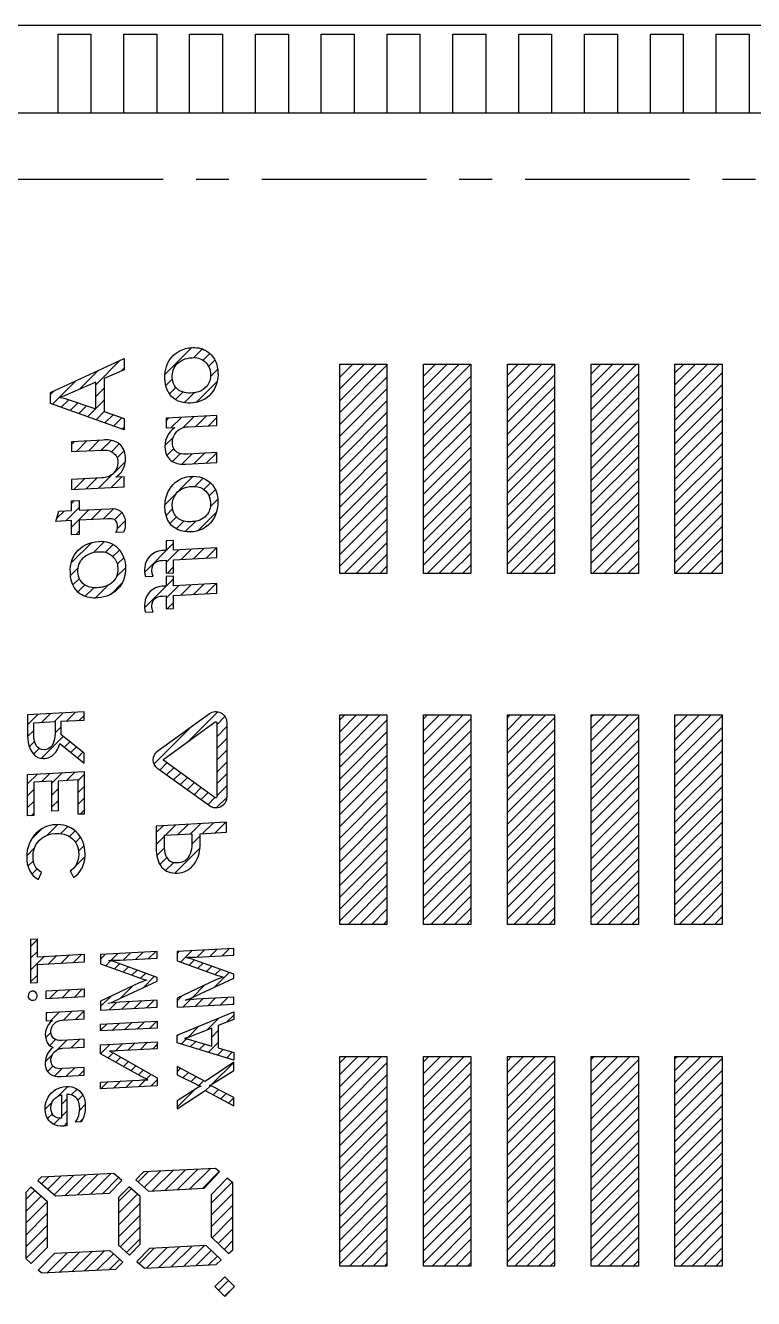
# Model space of a CAD drawing. Header units: millimetres. Extents: x 496 to 1208, y 1378 to 1539.
# Drawn here: x 1106.08 to 1122.68, y 1469.11 to 1498.12 of the extents above; entities that cross this region are included whole.
import ezdxf

# ---------------------------------------------------------------- set-up
doc = ezdxf.new("R2010")
doc.units = ezdxf.units.MM
doc.header["$LTSCALE"] = 3
doc.linetypes.add('CENTER', pattern=[2, 1.25, -0.25, 0.25, -0.25])
pattern_1 = [(225, (-1337.04233, 2320.39868), (-0.134703842, 0.134703842), [])]

msp = doc.modelspace()

# ---------------------------------------------------------------- hatches: boundary and pattern name
at = {"linetype": 'Continuous'}
h = msp.add_hatch(dxfattribs=at)
h.set_pattern_fill('ANSI31', color=256, scale=0.06, angle=90, style=0)
h.set_pattern_definition(pattern_1)
h.paths.add_polyline_path([(1106.652, 1489.758), (1106.652, 1489.508), (1108.331, 1488.904), (1108.331, 1489.163), (1107.871, 1489.324), (1107.871, 1490.077), (1108.331, 1490.275), (1108.331, 1490.534)])
h.paths.add_polyline_path([(1107.682, 1489.386), (1107.682, 1489.994), (1106.983, 1489.687, -0.052031), (1106.866, 1489.652), (1106.866, 1489.646, -0.029584), (1106.983, 1489.624)])
h = msp.add_hatch(dxfattribs=at)
h.set_pattern_fill('ANSI31', color=256, scale=0.06, angle=90, style=0)
h.set_pattern_definition(pattern_1)
h.paths.add_polyline_path([(1110.057, 1489.556, 0.211759), (1110.406, 1489.879, 0.158473), (1110.454, 1490.334, 0.245929), (1110.155, 1490.733, 0.144425), (1109.805, 1490.772, 0.26116), (1109.321, 1490.416, 0.171975), (1109.289, 1489.88, 0.26087), (1109.623, 1489.542, 0.153681)])
h.paths.add_polyline_path([(1110.03, 1489.776, 0.150108), (1110.22, 1489.903, 0.172957), (1110.298, 1490.164, 0.213953), (1110.169, 1490.467, 0.201322), (1109.87, 1490.549, 0.207631), (1109.508, 1490.379, 0.200928), (1109.432, 1490.057, 0.305893), (1109.661, 1489.769, 0.152615)])
h = msp.add_hatch(dxfattribs=at)
h.set_pattern_fill('ANSI31', color=256, scale=0.06, angle=90, style=0)
h.set_pattern_definition(pattern_1)
h.paths.add_polyline_path([(1114.321, 1490.404), (1113.244, 1490.404), (1113.244, 1485.631), (1114.321, 1485.631)])
h = msp.add_hatch(dxfattribs=at)
h.set_pattern_fill('ANSI31', color=256, scale=0.06, angle=90, style=0)
h.set_pattern_definition(pattern_1)
h.paths.add_polyline_path([(1116.231, 1490.404), (1115.154, 1490.404), (1115.154, 1485.631), (1116.231, 1485.631)])
h = msp.add_hatch(dxfattribs=at)
h.set_pattern_fill('ANSI31', color=256, scale=0.06, angle=90, style=0)
h.set_pattern_definition(pattern_1)
h.paths.add_polyline_path([(1118.141, 1490.404), (1117.064, 1490.404), (1117.064, 1485.631), (1118.141, 1485.631)])
h = msp.add_hatch(dxfattribs=at)
h.set_pattern_fill('ANSI31', color=256, scale=0.06, angle=90, style=0)
h.set_pattern_definition(pattern_1)
h.paths.add_polyline_path([(1120.051, 1490.404), (1118.974, 1490.404), (1118.974, 1485.631), (1120.051, 1485.631)])
h = msp.add_hatch(dxfattribs=at)
h.set_pattern_fill('ANSI31', color=256, scale=0.06, angle=90, style=0)
h.set_pattern_definition(pattern_1)
h.paths.add_polyline_path([(1121.961, 1490.404), (1120.884, 1490.404), (1120.884, 1485.631), (1121.961, 1485.631)])
h = msp.add_hatch(dxfattribs=at)
h.set_pattern_fill('ANSI31', color=256, scale=0.06, angle=90, style=0)
h.set_pattern_definition(pattern_1)
h.paths.add_polyline_path([(1109.58, 1488.376, -0.245637), (1109.442, 1488.523, -0.257059), (1109.53, 1488.866), (1109.53, 1488.867, -0.19182), (1109.782, 1488.975), (1110.439, 1489.009), (1110.439, 1489.234), (1109.288, 1489.173), (1109.288, 1488.949), (1109.478, 1488.959), (1109.478, 1488.954, 0.289137), (1109.266, 1488.451, 0.231945), (1109.426, 1488.185, 0.158701), (1109.736, 1488.126), (1110.439, 1488.164), (1110.439, 1488.387), (1109.784, 1488.352, -0.099849)])
h = msp.add_hatch(dxfattribs=at)
h.set_pattern_fill('ANSI31', color=256, scale=0.06, angle=90, style=0)
h.set_pattern_definition(pattern_1)
h.paths.add_polyline_path([(1108.081, 1487.915, -0.18496), (1107.823, 1487.809), (1107.132, 1487.774), (1107.132, 1487.544), (1108.331, 1487.605), (1108.331, 1487.835), (1108.143, 1487.826), (1108.143, 1487.83, 0.140998), (1108.319, 1488.031, 0.154631), (1108.347, 1488.374, 0.232632), (1108.153, 1488.628, 0.135595), (1107.85, 1488.673), (1107.132, 1488.636), (1107.132, 1488.409), (1107.818, 1488.445), (1107.897, 1488.445, -0.232361), (1108.149, 1488.317, -0.331905)])
h = msp.add_hatch(dxfattribs=at)
h.set_pattern_fill('ANSI31', color=256, scale=0.06, angle=90, style=0)
h.set_pattern_definition(pattern_1)
h.paths.add_polyline_path([(1110.116, 1486.646, 0.249026), (1110.46, 1487.144, 0.135428), (1110.417, 1487.528, 0.280527), (1109.973, 1487.843, 0.16226), (1109.559, 1487.755, 0.220961), (1109.268, 1487.281, 0.137737), (1109.31, 1486.885, 0.202743), (1109.565, 1486.627, 0.20515)])
h.paths.add_polyline_path([(1109.593, 1487.527, 0.116635), (1109.474, 1487.389, 0.14513), (1109.432, 1487.124, 0.305004), (1109.661, 1486.834, 0.120833), (1109.965, 1486.826, 0.22036), (1110.253, 1487.023, 0.156658), (1110.294, 1487.292, 0.289065), (1110.067, 1487.59, 0.234005)])
h = msp.add_hatch(dxfattribs=at)
h.set_pattern_fill('ANSI31', color=256, scale=0.06, angle=90, style=0)
h.set_pattern_definition(pattern_1)
h.paths.add_polyline_path([(1107.307, 1486.525), (1107.307, 1486.846), (1107.962, 1486.879), (1108.041, 1486.877, -0.282403), (1108.166, 1486.798, -0.23318), (1108.143, 1486.568), (1108.143, 1486.568), (1108.319, 1486.576, 0.119632), (1108.357, 1486.781, 0.209339), (1108.25, 1487.052, 0.191722), (1108, 1487.11), (1107.307, 1487.074), (1107.307, 1487.296), (1107.132, 1487.287), (1107.132, 1487.065), (1106.843, 1487.05), (1106.776, 1486.819), (1107.132, 1486.837), (1107.132, 1486.516)])
h = msp.add_hatch(dxfattribs=at)
h.set_pattern_fill('ANSI31', color=256, scale=0.06, angle=90, style=0)
h.set_pattern_definition(pattern_1)
h.paths.add_polyline_path([(1107.219, 1485.272, 0.103598), (1107.365, 1485.147, 0.149258), (1107.726, 1485.077, 0.218778), (1108.229, 1485.328, 0.176103), (1108.359, 1485.759, 0.190132), (1108.19, 1486.213, 0.223524), (1107.745, 1486.362, 0.218501), (1107.233, 1486.108, 0.175892), (1107.104, 1485.666, 0.15315)])
h.paths.add_polyline_path([(1108.181, 1485.799, 0.081587), (1108.149, 1485.912, 0.288811), (1107.813, 1486.128, 0.192209), (1107.402, 1485.999), (1107.362, 1485.954, 0.20461), (1107.283, 1485.626, 0.304409), (1107.52, 1485.331, 0.124186), (1107.837, 1485.323, 0.217921), (1108.138, 1485.524, 0.152699)])
h = msp.add_hatch(dxfattribs=at)
h.set_pattern_fill('ANSI31', color=256, scale=0.06, angle=90, style=0)
h.set_pattern_definition(pattern_1)
h.paths.add_polyline_path([(1109.202, 1485.932), (1109.288, 1485.937), (1109.288, 1485.641), (1109.457, 1485.649), (1109.457, 1485.946), (1110.439, 1485.997), (1110.439, 1486.219), (1109.457, 1486.168), (1109.457, 1486.384), (1109.288, 1486.375), (1109.288, 1486.159), (1109.193, 1486.154, 0.378418), (1108.799, 1485.773, 0.127062), (1108.816, 1485.565), (1108.995, 1485.575, -0.242313), (1108.991, 1485.827), (1109.024, 1485.87, -0.163699)])
h = msp.add_hatch(dxfattribs=at)
h.set_pattern_fill('ANSI31', color=256, scale=0.06, angle=90, style=0)
h.set_pattern_definition(pattern_1)
h.paths.add_polyline_path([(1109.202, 1485.12), (1109.288, 1485.124), (1109.288, 1484.828), (1109.457, 1484.837), (1109.457, 1485.133), (1110.439, 1485.185), (1110.439, 1485.407), (1109.457, 1485.355), (1109.457, 1485.572), (1109.288, 1485.563), (1109.288, 1485.347), (1109.193, 1485.342, 0.378418), (1108.799, 1484.96, 0.127062), (1108.816, 1484.753), (1108.995, 1484.762, -0.242313), (1108.991, 1485.015), (1109.024, 1485.058, -0.163699)])
h = msp.add_hatch(dxfattribs=at)
h.set_pattern_fill('ANSI31', color=256, scale=0.06, angle=90, style=0)
h.set_pattern_definition(pattern_1)
h.paths.add_polyline_path([(1106.577, 1481.424), (1106.636, 1481.445), (1106.691, 1481.477), (1106.731, 1481.513), (1106.775, 1481.563), (1106.813, 1481.621), (1106.843, 1481.688), (1106.866, 1481.758), (1107.421, 1481.308), (1107.421, 1481.538), (1106.892, 1481.959), (1106.892, 1482.265), (1107.421, 1482.293), (1107.421, 1482.481), (1106.13, 1482.413), (1106.13, 1481.938), (1106.134, 1481.859), (1106.143, 1481.785), (1106.159, 1481.715), (1106.178, 1481.657), (1106.209, 1481.592), (1106.247, 1481.535), (1106.291, 1481.489), (1106.312, 1481.472), (1106.366, 1481.441), (1106.423, 1481.422), (1106.485, 1481.414), (1106.513, 1481.415)])
h.paths.add_polyline_path([(1106.268, 1482.233), (1106.268, 1481.968), (1106.272, 1481.886), (1106.284, 1481.812), (1106.306, 1481.749), (1106.335, 1481.697), (1106.348, 1481.682), (1106.395, 1481.642), (1106.45, 1481.619), (1106.513, 1481.614), (1106.53, 1481.614), (1106.59, 1481.631), (1106.643, 1481.665), (1106.688, 1481.715), (1106.716, 1481.768), (1106.737, 1481.833), (1106.75, 1481.908), (1106.755, 1481.994), (1106.755, 1482.258)])
h = msp.add_hatch(dxfattribs=at)
h.set_pattern_fill('ANSI31', color=256, scale=0.06, angle=90, style=0)
h.set_pattern_definition(pattern_1)
h.paths.add_polyline_path([(1109.098, 1481.185), (1110.273, 1480.337, 0.611769), (1110.669, 1480.54), (1110.669, 1482.236, 0.611769), (1110.273, 1482.439), (1109.098, 1481.591, 0.511418)])
h.paths.add_polyline_path([(1109.233, 1481.372), (1110.408, 1480.524, 0.611769), (1110.439, 1480.54), (1110.439, 1482.236, 0.611769), (1110.408, 1482.252), (1109.233, 1481.404, 0.511418)])
h = msp.add_hatch(dxfattribs=at)
h.set_pattern_fill('ANSI31', color=256, scale=0.06, angle=90, style=0)
h.set_pattern_definition(pattern_1)
h.paths.add_polyline_path([(1114.321, 1482.411), (1113.244, 1482.411), (1113.244, 1477.638), (1114.321, 1477.638)])
h = msp.add_hatch(dxfattribs=at)
h.set_pattern_fill('ANSI31', color=256, scale=0.06, angle=90, style=0)
h.set_pattern_definition(pattern_1)
h.paths.add_polyline_path([(1116.231, 1482.411), (1115.154, 1482.411), (1115.154, 1477.638), (1116.231, 1477.638)])
h = msp.add_hatch(dxfattribs=at)
h.set_pattern_fill('ANSI31', color=256, scale=0.06, angle=90, style=0)
h.set_pattern_definition(pattern_1)
h.paths.add_polyline_path([(1118.141, 1482.411), (1117.064, 1482.411), (1117.064, 1477.638), (1118.141, 1477.638)])
h = msp.add_hatch(dxfattribs=at)
h.set_pattern_fill('ANSI31', color=256, scale=0.06, angle=90, style=0)
h.set_pattern_definition(pattern_1)
h.paths.add_polyline_path([(1120.051, 1482.411), (1118.974, 1482.411), (1118.974, 1477.638), (1120.051, 1477.638)])
h = msp.add_hatch(dxfattribs=at)
h.set_pattern_fill('ANSI31', color=256, scale=0.06, angle=90, style=0)
h.set_pattern_definition(pattern_1)
h.paths.add_polyline_path([(1121.961, 1482.411), (1120.884, 1482.411), (1120.884, 1477.638), (1121.961, 1477.638)])
h = msp.add_hatch(dxfattribs=at)
h.set_pattern_fill('ANSI31', color=256, scale=0.06, angle=90, style=0)
h.set_pattern_definition(pattern_1)
h.paths.add_polyline_path([(1106.128, 1480.107), (1106.268, 1480.115), (1106.268, 1480.876), (1106.684, 1480.897), (1106.684, 1480.216), (1106.823, 1480.224), (1106.823, 1480.904), (1107.282, 1480.929), (1107.282, 1480.145), (1107.421, 1480.151), (1107.421, 1481.124), (1106.128, 1481.056)])
h = msp.add_hatch(dxfattribs=at)
h.set_pattern_fill('ANSI31', color=256, scale=0.06, angle=90, style=0)
h.set_pattern_definition(pattern_1)
h.paths.add_polyline_path([(1106.272, 1479.331), (1106.295, 1479.398), (1106.319, 1479.447), (1106.357, 1479.505), (1106.401, 1479.556), (1106.453, 1479.6), (1106.502, 1479.632), (1106.557, 1479.66), (1106.615, 1479.682), (1106.676, 1479.698), (1106.741, 1479.707), (1106.774, 1479.71), (1106.841, 1479.71), (1106.904, 1479.704), (1106.964, 1479.691), (1107.019, 1479.672), (1107.046, 1479.661), (1107.104, 1479.628), (1107.155, 1479.589), (1107.199, 1479.542), (1107.23, 1479.495), (1107.261, 1479.433), (1107.282, 1479.366), (1107.293, 1479.294), (1107.296, 1479.236), (1107.291, 1479.161), (1107.277, 1479.092), (1107.255, 1479.03), (1107.222, 1478.973), (1107.181, 1478.921), (1107.131, 1478.875), (1107.1, 1478.854), (1107.174, 1478.706), (1107.23, 1478.743), (1107.279, 1478.789), (1107.323, 1478.841), (1107.361, 1478.902), (1107.37, 1478.918), (1107.398, 1478.984), (1107.419, 1479.052), (1107.432, 1479.125), (1107.44, 1479.201), (1107.441, 1479.239), (1107.437, 1479.316), (1107.427, 1479.388), (1107.411, 1479.457), (1107.388, 1479.524), (1107.359, 1479.588), (1107.356, 1479.592), (1107.321, 1479.65), (1107.28, 1479.702), (1107.236, 1479.749), (1107.185, 1479.791), (1107.13, 1479.827), (1107.12, 1479.833), (1107.065, 1479.861), (1107.009, 1479.881), (1106.95, 1479.897), (1106.888, 1479.906), (1106.824, 1479.91), (1106.774, 1479.909), (1106.708, 1479.902), (1106.644, 1479.891), (1106.584, 1479.873), (1106.525, 1479.851), (1106.469, 1479.822), (1106.428, 1479.797), (1106.373, 1479.756), (1106.321, 1479.71), (1106.275, 1479.659), (1106.234, 1479.603), (1106.198, 1479.543), (1106.192, 1479.531), (1106.162, 1479.465), (1106.14, 1479.396), (1106.123, 1479.325), (1106.113, 1479.251), (1106.109, 1479.175), (1106.109, 1479.17), (1106.113, 1479.092), (1106.123, 1479.019), (1106.14, 1478.95), (1106.165, 1478.886), (1106.18, 1478.857), (1106.216, 1478.798), (1106.258, 1478.747), (1106.306, 1478.705), (1106.361, 1478.671), (1106.376, 1478.664), (1106.45, 1478.82), (1106.394, 1478.857), (1106.348, 1478.899), (1106.311, 1478.95), (1106.283, 1479.007), (1106.265, 1479.071), (1106.255, 1479.141), (1106.254, 1479.181), (1106.258, 1479.258)])
h = msp.add_hatch(dxfattribs=at)
h.set_pattern_fill('ANSI31', color=256, scale=0.06, angle=90, style=0)
h.set_pattern_definition(pattern_1)
h.paths.add_polyline_path([(1109.436, 1478.808), (1109.49, 1478.804), (1109.542, 1478.804), (1109.596, 1478.81), (1109.648, 1478.82), (1109.696, 1478.835), (1109.743, 1478.855), (1109.787, 1478.88), (1109.828, 1478.91), (1109.867, 1478.944), (1109.904, 1478.984), (1109.924, 1479.009), (1109.954, 1479.052), (1109.981, 1479.098), (1110.005, 1479.147), (1110.024, 1479.197), (1110.039, 1479.249), (1110.051, 1479.304), (1110.058, 1479.36), (1110.062, 1479.419), (1110.062, 1479.704), (1110.66, 1479.735), (1110.66, 1479.963), (1109.06, 1479.878), (1109.06, 1479.379), (1109.062, 1479.314), (1109.067, 1479.252), (1109.076, 1479.195), (1109.088, 1479.141), (1109.103, 1479.09), (1109.122, 1479.043), (1109.145, 1479), (1109.171, 1478.961), (1109.185, 1478.943), (1109.218, 1478.907), (1109.255, 1478.877), (1109.295, 1478.852), (1109.339, 1478.832), (1109.386, 1478.818)])
h.paths.add_polyline_path([(1109.454, 1479.05), (1109.501, 1479.044), (1109.551, 1479.044), (1109.575, 1479.045), (1109.629, 1479.055), (1109.678, 1479.072), (1109.722, 1479.095), (1109.761, 1479.126), (1109.794, 1479.164), (1109.796, 1479.166), (1109.821, 1479.206), (1109.843, 1479.251), (1109.859, 1479.302), (1109.871, 1479.357), (1109.878, 1479.418), (1109.88, 1479.484), (1109.88, 1479.695), (1109.242, 1479.661), (1109.242, 1479.429), (1109.243, 1479.378), (1109.249, 1479.318), (1109.259, 1479.264), (1109.273, 1479.215), (1109.292, 1479.172), (1109.316, 1479.136), (1109.344, 1479.105), (1109.377, 1479.081), (1109.413, 1479.062)])
h = msp.add_hatch(dxfattribs=at)
h.set_pattern_fill('ANSI31', color=256, scale=0.06, angle=90, style=0)
h.set_pattern_definition(pattern_1)
h.paths.add_polyline_path([(1106.345, 1477.311), (1106.205, 1477.303), (1106.205, 1476.297), (1106.345, 1476.305), (1106.345, 1476.716), (1107.421, 1476.773), (1107.421, 1476.958), (1106.345, 1476.901)])
h = msp.add_hatch(dxfattribs=at)
h.set_pattern_fill('ANSI31', color=256, scale=0.06, angle=90, style=0)
h.set_pattern_definition(pattern_1)
h.paths.add_polyline_path([(1108.236, 1476.822), (1109.084, 1476.867), (1109.084, 1477.017), (1107.792, 1476.95), (1107.792, 1476.735), (1108.677, 1476.42, 0.056687), (1108.836, 1476.374), (1108.836, 1476.368, 0.011754), (1108.675, 1476.302), (1107.792, 1475.888), (1107.792, 1475.683), (1109.084, 1475.751), (1109.084, 1475.909), (1108.228, 1475.864, 0.017109), (1107.974, 1475.838), (1107.974, 1475.842, 0.056986), (1108.104, 1475.886), (1109.084, 1476.341), (1109.084, 1476.43), (1108.111, 1476.782, 0.028343), (1107.974, 1476.812), (1107.974, 1476.816, -0.011134)])
h = msp.add_hatch(dxfattribs=at)
h.set_pattern_fill('ANSI31', color=256, scale=0.06, angle=90, style=0)
h.set_pattern_definition(pattern_1)
h.paths.add_polyline_path([(1109.981, 1476.892), (1110.829, 1476.936), (1110.829, 1477.087), (1109.538, 1477.019), (1109.538, 1476.805), (1110.423, 1476.49, 0.056687), (1110.581, 1476.444), (1110.581, 1476.438, 0.011754), (1110.42, 1476.372), (1109.538, 1475.957), (1109.538, 1475.753), (1110.829, 1475.821), (1110.829, 1475.979), (1109.974, 1475.933, 0.017109), (1109.719, 1475.908), (1109.719, 1475.912, 0.056986), (1109.849, 1475.956), (1110.829, 1476.411), (1110.829, 1476.499), (1109.857, 1476.852, 0.028343), (1109.719, 1476.881), (1109.719, 1476.886, -0.011134)])
h = msp.add_hatch(dxfattribs=at)
h.set_pattern_fill('ANSI31', color=256, scale=0.06, angle=90, style=0)
h.set_pattern_definition(pattern_1)
h.paths.add_polyline_path([(1106.553, 1475.94), (1107.421, 1475.987), (1107.421, 1476.167), (1106.553, 1476.12)])
h = msp.add_hatch(dxfattribs=at)
h.set_pattern_fill('ANSI31', color=256, scale=0.06, angle=90, style=0)
h.set_pattern_definition(pattern_1)
h.paths.add_polyline_path([(1106.671, 1474.472, -0.368265), (1106.821, 1474.79, -0.067778), (1106.926, 1474.815), (1107.421, 1474.841), (1107.421, 1475.022), (1106.907, 1474.994, -0.214162), (1106.724, 1475.038, -0.2115), (1106.66, 1475.197, -0.380435), (1106.912, 1475.456), (1106.927, 1475.457), (1107.421, 1475.484), (1107.421, 1475.664), (1106.553, 1475.618), (1106.553, 1475.437), (1106.69, 1475.445), (1106.69, 1475.441, 0.317075), (1106.549, 1475.005, 0.255728), (1106.71, 1474.835, 0.246563), (1106.533, 1474.487, 0.18902), (1106.595, 1474.267, 0.203282), (1106.836, 1474.17), (1106.886, 1474.17), (1107.421, 1474.199), (1107.421, 1474.379), (1106.923, 1474.353, -0.179337), (1106.732, 1474.385, -0.190224)])
h = msp.add_hatch(dxfattribs=at)
h.set_pattern_fill('ANSI31', color=256, scale=0.06, angle=90, style=0)
h.set_pattern_definition(pattern_1)
h.paths.add_polyline_path([(1109.538, 1474.939), (1110.829, 1474.54), (1110.829, 1474.715), (1110.475, 1474.821), (1110.475, 1475.332), (1110.829, 1475.469), (1110.829, 1475.643), (1109.538, 1475.109)])
h.paths.add_polyline_path([(1110.329, 1474.863), (1110.329, 1475.275), (1109.793, 1475.063, -0.044176), (1109.703, 1475.039), (1109.703, 1475.035, -0.033747), (1109.793, 1475.02)])
h = msp.add_hatch(dxfattribs=at)
h.set_pattern_fill('ANSI31', color=256, scale=0.06, angle=90, style=0)
h.set_pattern_definition(pattern_1)
h.paths.add_polyline_path([(1109.084, 1475.434), (1107.792, 1475.366), (1107.792, 1475.208), (1109.084, 1475.275)])
h = msp.add_hatch(dxfattribs=at)
h.set_pattern_fill('ANSI31', color=256, scale=0.06, angle=90, style=0)
h.set_pattern_definition(pattern_1)
h.paths.add_polyline_path([(1107.995, 1474.745), (1107.995, 1474.749, 0.032988), (1108.176, 1474.753), (1109.084, 1474.8), (1109.084, 1474.957), (1107.792, 1474.89), (1107.792, 1474.691), (1108.779, 1474.143, 0.019395), (1108.868, 1474.096, -1), (1108.869, 1474.094, 0.036963), (1108.68, 1474.091), (1107.792, 1474.045), (1107.792, 1473.888), (1109.084, 1473.956), (1109.084, 1474.143), (1108.079, 1474.708, 0.053307)])
h = msp.add_hatch(dxfattribs=at)
h.set_pattern_fill('ANSI31', color=256, scale=0.06, angle=90, style=0)
h.set_pattern_definition(pattern_1)
h.paths.add_polyline_path([(1114.321, 1474.626), (1113.244, 1474.626), (1113.244, 1469.852), (1114.321, 1469.852)])
h = msp.add_hatch(dxfattribs=at)
h.set_pattern_fill('ANSI31', color=256, scale=0.06, angle=90, style=0)
h.set_pattern_definition(pattern_1)
h.paths.add_polyline_path([(1116.231, 1474.626), (1115.154, 1474.626), (1115.154, 1469.852), (1116.231, 1469.852)])
h = msp.add_hatch(dxfattribs=at)
h.set_pattern_fill('ANSI31', color=256, scale=0.06, angle=90, style=0)
h.set_pattern_definition(pattern_1)
h.paths.add_polyline_path([(1118.141, 1474.626), (1117.064, 1474.626), (1117.064, 1469.852), (1118.141, 1469.852)])
h = msp.add_hatch(dxfattribs=at)
h.set_pattern_fill('ANSI31', color=256, scale=0.06, angle=90, style=0)
h.set_pattern_definition(pattern_1)
h.paths.add_polyline_path([(1120.051, 1474.626), (1118.974, 1474.626), (1118.974, 1469.852), (1120.051, 1469.852)])
h = msp.add_hatch(dxfattribs=at)
h.set_pattern_fill('ANSI31', color=256, scale=0.06, angle=90, style=0)
h.set_pattern_definition(pattern_1)
h.paths.add_polyline_path([(1121.961, 1474.626), (1120.884, 1474.626), (1120.884, 1469.852), (1121.961, 1469.852)])
h = msp.add_hatch(dxfattribs=at)
h.set_pattern_fill('ANSI31', color=256, scale=0.06, angle=90, style=0)
h.set_pattern_definition(pattern_1)
h.paths.add_polyline_path([(1110.178, 1473.854), (1110.829, 1473.499), (1110.829, 1473.691), (1110.343, 1473.94, 0.040121), (1110.276, 1473.964), (1110.276, 1473.968, 0.012475), (1110.344, 1474), (1110.829, 1474.308), (1110.829, 1474.501), (1110.18, 1474.059), (1109.538, 1474.4), (1109.538, 1474.206), (1109.985, 1473.987, 0.022095), (1110.076, 1473.95), (1110.076, 1473.947, 0.063613), (1109.981, 1473.895), (1109.538, 1473.618), (1109.538, 1473.437)])
h = msp.add_hatch(dxfattribs=at)
h.set_pattern_fill('ANSI31', color=256, scale=0.06, angle=90, style=0)
h.set_pattern_definition(pattern_1)
h.paths.add_polyline_path([(1106.543, 1473.328, 0.253378), (1106.754, 1473.068, 0.127269), (1107.026, 1473.048), (1107.026, 1473.76), (1107.081, 1473.757, -0.334751), (1107.307, 1473.549, -0.202777), (1107.223, 1473.131), (1107.361, 1473.138), (1107.383, 1473.181, 0.152694), (1107.432, 1473.618, 0.356689), (1107.07, 1473.942, 0.254008), (1106.627, 1473.746, 0.216816)])
h.paths.add_polyline_path([(1106.76, 1473.68, 0.399147), (1106.723, 1473.275, 0.217124), (1106.903, 1473.221), (1106.903, 1473.753, 0.09755), (1106.8, 1473.711)])
h = msp.add_hatch(dxfattribs=at)
h.set_pattern_fill('ANSI31', color=256, scale=0.06, angle=90, style=0)
h.set_pattern_definition(pattern_1)
h.paths.add_polyline_path([(1108.276, 1471.803), (1108.097, 1471.961), (1106.436, 1471.877), (1106.363, 1471.804), (1106.763, 1471.453), (1107.993, 1471.515)])
h = msp.add_hatch(dxfattribs=at)
h.set_pattern_fill('ANSI31', color=256, scale=0.06, angle=90, style=0)
h.set_pattern_definition(pattern_1)
h.paths.add_polyline_path([(1108.885, 1471.56), (1110.154, 1471.624), (1110.506, 1471.998), (1110.411, 1472.078), (1108.773, 1471.995), (1108.596, 1471.815)])
h = msp.add_hatch(dxfattribs=at)
h.set_pattern_fill('ANSI31', color=256, scale=0.06, angle=90, style=0)
h.set_pattern_definition(pattern_1)
h.paths.add_polyline_path([(1110.809, 1470.223), (1110.809, 1471.746), (1110.676, 1471.857), (1110.314, 1471.473), (1110.314, 1470.514), (1110.71, 1470.136)])
h = msp.add_hatch(dxfattribs=at)
h.set_pattern_fill('ANSI31', color=256, scale=0.06, angle=90, style=0)
h.set_pattern_definition(pattern_1)
h.paths.add_polyline_path([(1106.583, 1471.317), (1106.207, 1471.647), (1106.088, 1471.528), (1106.088, 1470.02), (1106.21, 1469.908), (1106.583, 1470.283)])
h = msp.add_hatch(dxfattribs=at)
h.set_pattern_fill('ANSI31', color=256, scale=0.06, angle=90, style=0)
h.set_pattern_definition(pattern_1)
h.paths.add_polyline_path([(1108.454, 1470.101), (1108.696, 1470.347), (1108.696, 1471.433), (1108.441, 1471.657), (1108.201, 1471.413), (1108.201, 1470.324)])
h = msp.add_hatch(dxfattribs=at)
h.set_pattern_fill('ANSI31', color=256, scale=0.06, angle=90, style=0)
h.set_pattern_definition(pattern_1)
h.paths.add_polyline_path([(1108.62, 1469.955), (1108.791, 1469.804), (1110.425, 1469.886), (1110.544, 1469.99), (1110.203, 1470.316), (1108.91, 1470.25)])
h = msp.add_hatch(dxfattribs=at)
h.set_pattern_fill('ANSI31', color=256, scale=0.06, angle=90, style=0)
h.set_pattern_definition(pattern_1)
h.paths.add_polyline_path([(1108.003, 1470.205), (1106.753, 1470.142), (1106.372, 1469.759), (1106.452, 1469.686), (1108.13, 1469.77), (1108.3, 1469.943)])
h = msp.add_hatch(dxfattribs=at)
h.set_pattern_fill('ANSI31', color=256, scale=0.06, angle=90, style=0)
h.set_pattern_definition(pattern_1)
h.paths.add_polyline_path([(1110.623, 1469.607), (1110.399, 1469.382), (1110.623, 1469.158), (1110.847, 1469.382)])

# ---------------------------------------------------------------- linework, layer by layer
msp.add_lwpolyline([(1090.968, 1445.401), (1154.928, 1445.401), (1154.928, 1498.121), (1090.968, 1498.121)], close=True)
for points in [[(1106.823, 1496.121), (1106.823, 1497.921), (1107.573, 1497.921), (1107.573, 1496.121)], [(1108.323, 1496.121), (1108.323, 1497.921), (1109.073, 1497.921), (1109.073, 1496.121)], [(1109.823, 1496.121), (1109.823, 1497.921), (1110.573, 1497.921), (1110.573, 1496.121)], [(1111.323, 1496.121), (1111.323, 1497.921), (1112.073, 1497.921), (1112.073, 1496.121)], [(1112.823, 1496.121), (1112.823, 1497.921), (1113.573, 1497.921), (1113.573, 1496.121)], [(1114.323, 1496.121), (1114.323, 1497.921), (1115.073, 1497.921), (1115.073, 1496.121)], [(1115.823, 1496.121), (1115.823, 1497.921), (1116.573, 1497.921), (1116.573, 1496.121)], [(1117.323, 1496.121), (1117.323, 1497.921), (1118.073, 1497.921), (1118.073, 1496.121)], [(1118.823, 1496.121), (1118.823, 1497.921), (1119.573, 1497.921), (1119.573, 1496.121)], [(1120.323, 1496.121), (1120.323, 1497.921), (1121.073, 1497.921), (1121.073, 1496.121)], [(1121.823, 1496.121), (1121.823, 1497.921), (1122.573, 1497.921), (1122.573, 1496.121)], [(1154.928, 1496.121), (1090.968, 1496.121)]]:
    msp.add_lwpolyline(points)
at = {"linetype": 'CENTER'}
msp.add_lwpolyline([(1092.468, 1449.901), (1092.468, 1493.621, -0.414214), (1093.468, 1494.621), (1152.428, 1494.621, -0.414214), (1153.428, 1493.621), (1153.428, 1449.901, -0.414214), (1152.428, 1448.901), (1093.468, 1448.901, -0.414214)], format="xyb", close=True, dxfattribs=at)
at = {"linetype": 'Continuous'}
for points in [[(1108.331, 1490.534), (1108.331, 1490.275), (1107.871, 1490.077), (1107.871, 1489.324), (1108.331, 1489.163), (1108.331, 1488.904), (1106.652, 1489.508), (1106.652, 1489.758)], [(1114.321, 1485.631), (1113.244, 1485.631), (1113.244, 1490.404), (1114.321, 1490.404)], [(1116.231, 1485.631), (1115.154, 1485.631), (1115.154, 1490.404), (1116.231, 1490.404)], [(1118.141, 1485.631), (1117.064, 1485.631), (1117.064, 1490.404), (1118.141, 1490.404)], [(1120.051, 1485.631), (1118.974, 1485.631), (1118.974, 1490.404), (1120.051, 1490.404)], [(1121.961, 1485.631), (1120.884, 1485.631), (1120.884, 1490.404), (1121.961, 1490.404)], [(1106.577, 1481.424), (1106.636, 1481.445), (1106.691, 1481.477), (1106.731, 1481.513), (1106.775, 1481.563), (1106.813, 1481.621), (1106.843, 1481.688), (1106.866, 1481.758), (1107.421, 1481.308), (1107.421, 1481.538), (1106.892, 1481.959), (1106.892, 1482.265), (1107.421, 1482.293), (1107.421, 1482.481), (1106.13, 1482.413), (1106.13, 1481.938), (1106.134, 1481.859), (1106.143, 1481.785), (1106.159, 1481.715), (1106.178, 1481.657), (1106.209, 1481.592), (1106.247, 1481.535), (1106.291, 1481.489), (1106.312, 1481.472), (1106.366, 1481.441), (1106.423, 1481.422), (1106.485, 1481.414), (1106.513, 1481.415)], [(1114.321, 1477.638), (1113.244, 1477.638), (1113.244, 1482.411), (1114.321, 1482.411)], [(1116.231, 1477.638), (1115.154, 1477.638), (1115.154, 1482.411), (1116.231, 1482.411)], [(1118.141, 1477.638), (1117.064, 1477.638), (1117.064, 1482.411), (1118.141, 1482.411)], [(1120.051, 1477.638), (1118.974, 1477.638), (1118.974, 1482.411), (1120.051, 1482.411)], [(1121.961, 1477.638), (1120.884, 1477.638), (1120.884, 1482.411), (1121.961, 1482.411)], [(1106.755, 1482.258), (1106.755, 1481.994), (1106.75, 1481.908), (1106.737, 1481.833), (1106.716, 1481.768), (1106.688, 1481.715), (1106.643, 1481.665), (1106.59, 1481.631), (1106.53, 1481.614), (1106.513, 1481.614), (1106.45, 1481.619), (1106.395, 1481.642), (1106.348, 1481.682), (1106.335, 1481.697), (1106.306, 1481.749), (1106.284, 1481.812), (1106.272, 1481.886), (1106.268, 1481.968), (1106.268, 1482.233)], [(1106.128, 1481.056), (1107.421, 1481.124), (1107.421, 1480.151), (1107.282, 1480.145), (1107.282, 1480.929), (1106.823, 1480.904), (1106.823, 1480.224), (1106.684, 1480.216), (1106.684, 1480.897), (1106.268, 1480.876), (1106.268, 1480.115), (1106.128, 1480.107)], [(1106.272, 1479.331), (1106.295, 1479.398), (1106.319, 1479.447), (1106.357, 1479.505), (1106.401, 1479.556), (1106.453, 1479.6), (1106.502, 1479.632), (1106.557, 1479.66), (1106.615, 1479.682), (1106.676, 1479.698), (1106.741, 1479.707), (1106.774, 1479.71), (1106.841, 1479.71), (1106.904, 1479.704), (1106.964, 1479.691), (1107.019, 1479.672), (1107.046, 1479.661), (1107.104, 1479.628), (1107.155, 1479.589), (1107.199, 1479.542), (1107.23, 1479.495), (1107.261, 1479.433), (1107.282, 1479.366), (1107.293, 1479.294), (1107.296, 1479.236), (1107.291, 1479.161), (1107.277, 1479.092), (1107.255, 1479.03), (1107.222, 1478.973), (1107.181, 1478.921), (1107.131, 1478.875), (1107.1, 1478.854), (1107.174, 1478.706), (1107.23, 1478.743), (1107.279, 1478.789), (1107.323, 1478.841), (1107.361, 1478.902), (1107.37, 1478.918), (1107.398, 1478.984), (1107.419, 1479.052), (1107.432, 1479.125), (1107.44, 1479.201), (1107.441, 1479.239), (1107.437, 1479.316), (1107.427, 1479.388), (1107.411, 1479.457), (1107.388, 1479.524), (1107.359, 1479.588), (1107.356, 1479.592), (1107.321, 1479.65), (1107.28, 1479.702), (1107.236, 1479.749), (1107.185, 1479.791), (1107.13, 1479.827), (1107.12, 1479.833), (1107.065, 1479.861), (1107.009, 1479.881), (1106.95, 1479.897), (1106.888, 1479.906), (1106.824, 1479.91), (1106.774, 1479.909), (1106.708, 1479.902), (1106.644, 1479.891), (1106.584, 1479.873), (1106.525, 1479.851), (1106.469, 1479.822), (1106.428, 1479.797), (1106.373, 1479.756), (1106.321, 1479.71), (1106.275, 1479.659), (1106.234, 1479.603), (1106.198, 1479.543), (1106.192, 1479.531), (1106.162, 1479.465), (1106.14, 1479.396), (1106.123, 1479.325), (1106.113, 1479.251), (1106.109, 1479.175), (1106.109, 1479.17), (1106.113, 1479.092), (1106.123, 1479.019), (1106.14, 1478.95), (1106.165, 1478.886), (1106.18, 1478.857), (1106.216, 1478.798), (1106.258, 1478.747), (1106.306, 1478.705), (1106.361, 1478.671), (1106.376, 1478.664), (1106.45, 1478.82), (1106.394, 1478.857), (1106.348, 1478.899), (1106.311, 1478.95), (1106.283, 1479.007), (1106.265, 1479.071), (1106.255, 1479.141), (1106.254, 1479.181), (1106.258, 1479.258)], [(1109.436, 1478.808), (1109.49, 1478.804), (1109.542, 1478.804), (1109.596, 1478.81), (1109.648, 1478.82), (1109.696, 1478.835), (1109.743, 1478.855), (1109.787, 1478.88), (1109.828, 1478.91), (1109.867, 1478.944), (1109.904, 1478.984), (1109.924, 1479.009), (1109.954, 1479.052), (1109.981, 1479.098), (1110.005, 1479.147), (1110.024, 1479.197), (1110.039, 1479.249), (1110.051, 1479.304), (1110.058, 1479.36), (1110.062, 1479.419), (1110.062, 1479.704), (1110.66, 1479.735), (1110.66, 1479.963), (1109.06, 1479.878), (1109.06, 1479.379), (1109.062, 1479.314), (1109.067, 1479.252), (1109.076, 1479.195), (1109.088, 1479.141), (1109.103, 1479.09), (1109.122, 1479.043), (1109.145, 1479), (1109.171, 1478.961), (1109.185, 1478.943), (1109.218, 1478.907), (1109.255, 1478.877), (1109.295, 1478.852), (1109.339, 1478.832), (1109.386, 1478.818)], [(1109.454, 1479.05), (1109.501, 1479.044), (1109.551, 1479.044), (1109.575, 1479.045), (1109.629, 1479.055), (1109.678, 1479.072), (1109.722, 1479.095), (1109.761, 1479.126), (1109.794, 1479.164), (1109.796, 1479.166), (1109.821, 1479.206), (1109.843, 1479.251), (1109.859, 1479.302), (1109.871, 1479.357), (1109.878, 1479.418), (1109.88, 1479.484), (1109.88, 1479.695), (1109.242, 1479.661), (1109.242, 1479.429), (1109.243, 1479.378), (1109.249, 1479.318), (1109.259, 1479.264), (1109.273, 1479.215), (1109.292, 1479.172), (1109.316, 1479.136), (1109.344, 1479.105), (1109.377, 1479.081), (1109.413, 1479.062)], [(1106.345, 1476.901), (1107.421, 1476.958), (1107.421, 1476.773), (1106.345, 1476.716), (1106.345, 1476.305), (1106.205, 1476.297), (1106.205, 1477.303), (1106.345, 1477.311)], [(1106.553, 1476.12), (1107.421, 1476.167), (1107.421, 1475.987), (1106.553, 1475.94)], [(1109.538, 1475.109), (1110.829, 1475.643), (1110.829, 1475.469), (1110.475, 1475.332), (1110.475, 1474.821), (1110.829, 1474.715), (1110.829, 1474.54), (1109.538, 1474.939)], [(1109.084, 1475.275), (1107.792, 1475.208), (1107.792, 1475.366), (1109.084, 1475.434)], [(1114.321, 1469.852), (1113.244, 1469.852), (1113.244, 1474.626), (1114.321, 1474.626)], [(1116.231, 1469.852), (1115.154, 1469.852), (1115.154, 1474.626), (1116.231, 1474.626)], [(1118.141, 1469.852), (1117.064, 1469.852), (1117.064, 1474.626), (1118.141, 1474.626)], [(1120.051, 1469.852), (1118.974, 1469.852), (1118.974, 1474.626), (1120.051, 1474.626)], [(1121.961, 1469.852), (1120.884, 1469.852), (1120.884, 1474.626), (1121.961, 1474.626)], [(1108.276, 1471.803), (1108.097, 1471.961), (1106.436, 1471.877), (1106.363, 1471.804), (1106.763, 1471.453), (1107.993, 1471.515)], [(1108.885, 1471.56), (1110.154, 1471.624), (1110.506, 1471.998), (1110.411, 1472.078), (1108.773, 1471.995), (1108.596, 1471.815)], [(1110.809, 1470.223), (1110.809, 1471.746), (1110.676, 1471.857), (1110.314, 1471.473), (1110.314, 1470.514), (1110.71, 1470.136)], [(1106.583, 1471.317), (1106.207, 1471.647), (1106.088, 1471.528), (1106.088, 1470.02), (1106.21, 1469.908), (1106.583, 1470.283)], [(1108.454, 1470.101), (1108.696, 1470.347), (1108.696, 1471.433), (1108.441, 1471.657), (1108.201, 1471.413), (1108.201, 1470.324)], [(1108.62, 1469.955), (1108.791, 1469.804), (1110.425, 1469.886), (1110.544, 1469.99), (1110.203, 1470.316), (1108.91, 1470.25)], [(1108.3, 1469.943), (1108.13, 1469.77), (1106.452, 1469.686), (1106.372, 1469.759), (1106.753, 1470.142), (1108.003, 1470.205)], [(1110.623, 1469.607), (1110.399, 1469.382), (1110.623, 1469.158), (1110.847, 1469.382)]]:
    msp.add_lwpolyline(points, close=True, dxfattribs=at)
for points in [[(1109.623, 1489.542, -0.26087), (1109.289, 1489.88, -0.171975), (1109.321, 1490.416, -0.26116), (1109.805, 1490.772, -0.144425), (1110.155, 1490.733, -0.245929), (1110.454, 1490.334, -0.158473), (1110.406, 1489.879, -0.211759), (1110.057, 1489.556, -0.153681)], [(1109.661, 1489.769, -0.305893), (1109.432, 1490.057, -0.200928), (1109.508, 1490.379, -0.207631), (1109.87, 1490.549, -0.201322), (1110.169, 1490.467, -0.213953), (1110.298, 1490.164, -0.172957), (1110.22, 1489.903, -0.150108), (1110.03, 1489.776, -0.152615)], [(1107.682, 1489.386), (1107.682, 1489.994), (1106.983, 1489.687, -0.052031), (1106.866, 1489.652), (1106.866, 1489.646, -0.029584), (1106.983, 1489.624)], [(1109.58, 1488.376, -0.245637), (1109.442, 1488.523, -0.257059), (1109.53, 1488.866), (1109.53, 1488.867, -0.19182), (1109.782, 1488.975), (1110.439, 1489.009), (1110.439, 1489.234), (1109.288, 1489.173), (1109.288, 1488.949), (1109.478, 1488.959), (1109.478, 1488.954, 0.289137), (1109.266, 1488.451, 0.231945), (1109.426, 1488.185, 0.158701), (1109.736, 1488.126), (1110.439, 1488.164), (1110.439, 1488.387), (1109.784, 1488.352, -0.099849)], [(1108.081, 1487.915, -0.18496), (1107.823, 1487.809), (1107.132, 1487.774), (1107.132, 1487.544), (1108.331, 1487.605), (1108.331, 1487.835), (1108.143, 1487.826), (1108.143, 1487.83, 0.140998), (1108.319, 1488.031, 0.154631), (1108.347, 1488.374, 0.232632), (1108.153, 1488.628, 0.135595), (1107.85, 1488.673), (1107.132, 1488.636), (1107.132, 1488.409), (1107.818, 1488.445), (1107.897, 1488.445, -0.232361), (1108.149, 1488.317, -0.331905)], [(1109.565, 1486.627, -0.202743), (1109.31, 1486.885, -0.137737), (1109.268, 1487.281, -0.220961), (1109.559, 1487.755, -0.16226), (1109.973, 1487.843, -0.280527), (1110.417, 1487.528, -0.135428), (1110.46, 1487.144, -0.249026), (1110.116, 1486.646, -0.20515)], [(1110.067, 1487.59, -0.289065), (1110.294, 1487.292, -0.156658), (1110.253, 1487.023, -0.22036), (1109.965, 1486.826, -0.120833), (1109.661, 1486.834, -0.305004), (1109.432, 1487.124, -0.14513), (1109.474, 1487.389, -0.116635), (1109.593, 1487.527, -0.234005)], [(1107.132, 1486.516), (1107.132, 1486.837), (1106.776, 1486.819), (1106.843, 1487.05), (1107.132, 1487.065), (1107.132, 1487.287), (1107.307, 1487.296), (1107.307, 1487.074), (1108, 1487.11, -0.191722), (1108.25, 1487.052, -0.209339), (1108.357, 1486.781, -0.119632), (1108.319, 1486.576), (1108.143, 1486.568), (1108.143, 1486.568, 0.23318), (1108.166, 1486.798, 0.282403), (1108.041, 1486.877), (1107.962, 1486.879), (1107.307, 1486.846), (1107.307, 1486.525)], [(1107.104, 1485.666, -0.175892), (1107.233, 1486.108, -0.218501), (1107.745, 1486.362, -0.223524), (1108.19, 1486.213, -0.190132), (1108.359, 1485.759, -0.176103), (1108.229, 1485.328, -0.218778), (1107.726, 1485.077, -0.149258), (1107.365, 1485.147, -0.103598), (1107.219, 1485.272, -0.15315)], [(1109.202, 1485.932), (1109.288, 1485.937), (1109.288, 1485.641), (1109.457, 1485.649), (1109.457, 1485.946), (1110.439, 1485.997), (1110.439, 1486.219), (1109.457, 1486.168), (1109.457, 1486.384), (1109.288, 1486.375), (1109.288, 1486.159), (1109.193, 1486.154, 0.378418), (1108.799, 1485.773, 0.127062), (1108.816, 1485.565), (1108.995, 1485.575, -0.242313), (1108.991, 1485.827), (1109.024, 1485.87, -0.163699)], [(1108.138, 1485.524, -0.217921), (1107.837, 1485.323, -0.124186), (1107.52, 1485.331, -0.304409), (1107.283, 1485.626, -0.20461), (1107.362, 1485.954), (1107.402, 1485.999, -0.192209), (1107.813, 1486.128, -0.288811), (1108.149, 1485.912, -0.081587), (1108.181, 1485.799, -0.152699)], [(1109.202, 1485.12), (1109.288, 1485.124), (1109.288, 1484.828), (1109.457, 1484.837), (1109.457, 1485.133), (1110.439, 1485.185), (1110.439, 1485.407), (1109.457, 1485.355), (1109.457, 1485.572), (1109.288, 1485.563), (1109.288, 1485.347), (1109.193, 1485.342, 0.378418), (1108.799, 1484.96, 0.127062), (1108.816, 1484.753), (1108.995, 1484.762, -0.242313), (1108.991, 1485.015), (1109.024, 1485.058, -0.163699)], [(1109.098, 1481.591), (1110.273, 1482.439, -0.611769), (1110.669, 1482.236), (1110.669, 1480.54, -0.611769), (1110.273, 1480.337), (1109.098, 1481.185, -0.511418)], [(1109.233, 1481.404), (1110.408, 1482.252, -0.611769), (1110.439, 1482.236), (1110.439, 1480.54, -0.611769), (1110.408, 1480.524), (1109.233, 1481.372, -0.511418)], [(1108.236, 1476.822), (1109.084, 1476.867), (1109.084, 1477.017), (1107.792, 1476.95), (1107.792, 1476.735), (1108.677, 1476.42, 0.056687), (1108.836, 1476.374), (1108.836, 1476.368, 0.011754), (1108.675, 1476.302), (1107.792, 1475.888), (1107.792, 1475.683), (1109.084, 1475.751), (1109.084, 1475.909), (1108.228, 1475.864, 0.017109), (1107.974, 1475.838), (1107.974, 1475.842, 0.056986), (1108.104, 1475.886), (1109.084, 1476.341), (1109.084, 1476.43), (1108.111, 1476.782, 0.028343), (1107.974, 1476.812), (1107.974, 1476.816, -0.011134)], [(1109.981, 1476.892), (1110.829, 1476.936), (1110.829, 1477.087), (1109.538, 1477.019), (1109.538, 1476.805), (1110.423, 1476.49, 0.056687), (1110.581, 1476.444), (1110.581, 1476.438, 0.011754), (1110.42, 1476.372), (1109.538, 1475.957), (1109.538, 1475.753), (1110.829, 1475.821), (1110.829, 1475.979), (1109.974, 1475.933, 0.017109), (1109.719, 1475.908), (1109.719, 1475.912, 0.056986), (1109.849, 1475.956), (1110.829, 1476.411), (1110.829, 1476.499), (1109.857, 1476.852, 0.028343), (1109.719, 1476.881), (1109.719, 1476.886, -0.011134)], [(1106.154, 1476.041, -0.441091), (1106.275, 1476.122, -0.54773), (1106.292, 1475.912, -0.606598), (1106.15, 1476.007)], [(1106.671, 1474.472, -0.368265), (1106.821, 1474.79, -0.067778), (1106.926, 1474.815), (1107.421, 1474.841), (1107.421, 1475.022), (1106.907, 1474.994, -0.214162), (1106.724, 1475.038, -0.2115), (1106.66, 1475.197, -0.380435), (1106.912, 1475.456), (1106.927, 1475.457), (1107.421, 1475.484), (1107.421, 1475.664), (1106.553, 1475.618), (1106.553, 1475.437), (1106.69, 1475.445), (1106.69, 1475.441, 0.317075), (1106.549, 1475.005, 0.255728), (1106.71, 1474.835, 0.246563), (1106.533, 1474.487, 0.18902), (1106.595, 1474.267, 0.203282), (1106.836, 1474.17), (1106.886, 1474.17), (1107.421, 1474.199), (1107.421, 1474.379), (1106.923, 1474.353, -0.179337), (1106.732, 1474.385, -0.190224)], [(1110.329, 1474.863), (1110.329, 1475.275), (1109.793, 1475.063, -0.044176), (1109.703, 1475.039), (1109.703, 1475.035, -0.033747), (1109.793, 1475.02)], [(1108.079, 1474.708), (1109.084, 1474.143), (1109.084, 1473.956), (1107.792, 1473.888), (1107.792, 1474.045), (1108.68, 1474.091, -0.036963), (1108.869, 1474.094, 1), (1108.868, 1474.096, -0.019395), (1108.779, 1474.143), (1107.792, 1474.691), (1107.792, 1474.89), (1109.084, 1474.957), (1109.084, 1474.8), (1108.176, 1474.753, -0.032988), (1107.995, 1474.749), (1107.995, 1474.745, -0.053307)], [(1110.178, 1473.854), (1110.829, 1473.499), (1110.829, 1473.691), (1110.343, 1473.94, 0.040121), (1110.276, 1473.964), (1110.276, 1473.968, 0.012475), (1110.344, 1474), (1110.829, 1474.308), (1110.829, 1474.501), (1110.18, 1474.059), (1109.538, 1474.4), (1109.538, 1474.206), (1109.985, 1473.987, 0.022095), (1110.076, 1473.95), (1110.076, 1473.947, 0.063613), (1109.981, 1473.895), (1109.538, 1473.618), (1109.538, 1473.437)], [(1106.627, 1473.746, -0.254008), (1107.07, 1473.942, -0.356689), (1107.432, 1473.618, -0.152694), (1107.383, 1473.181), (1107.361, 1473.138), (1107.223, 1473.131, 0.202777), (1107.307, 1473.549, 0.334751), (1107.081, 1473.757), (1107.026, 1473.76), (1107.026, 1473.048, -0.127269), (1106.754, 1473.068, -0.253378), (1106.543, 1473.328, -0.216816)], [(1106.8, 1473.711, -0.09755), (1106.903, 1473.753), (1106.903, 1473.221, -0.217124), (1106.723, 1473.275, -0.399147), (1106.76, 1473.68)]]:
    msp.add_lwpolyline(points, format="xyb", close=True, dxfattribs=at)

doc.saveas('drawing.dxf')
